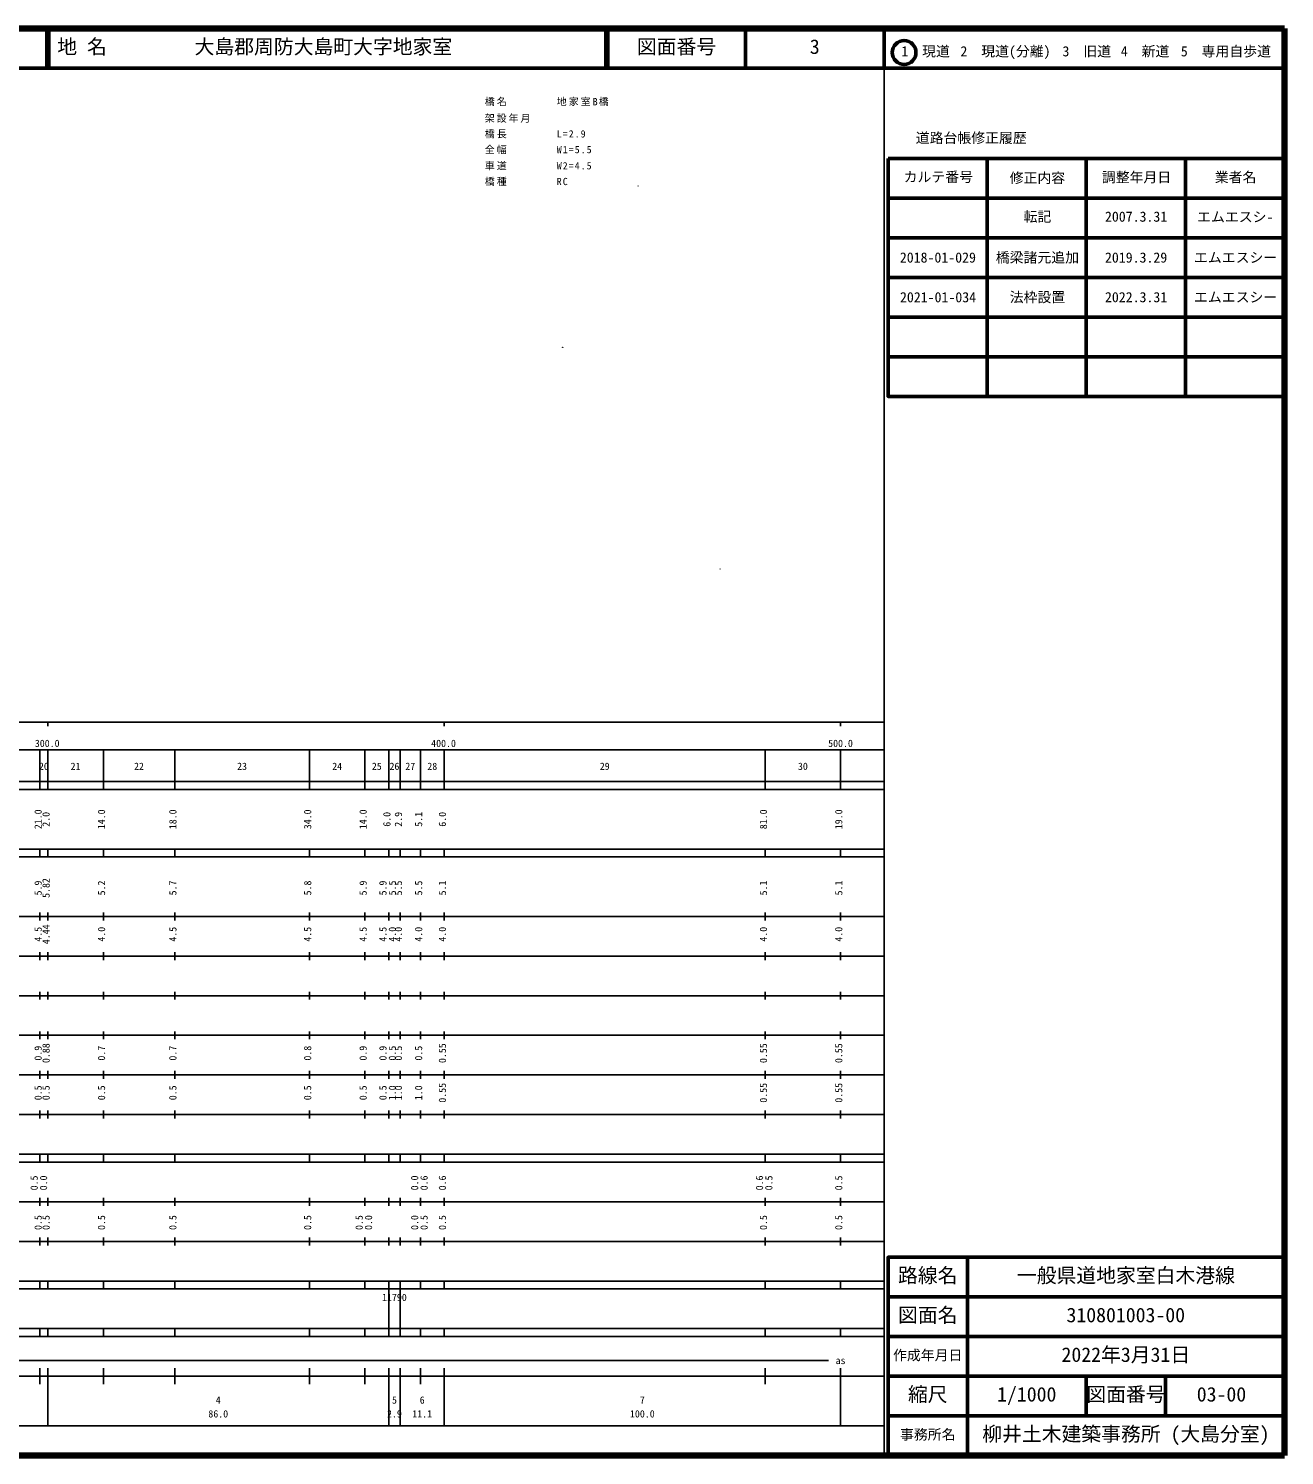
# Model space of a CAD drawing. Units: millimetres on the paper, with parts at other scales. Extents: x 40 to 680, y 20 to 380.
# Drawn here: x 363.1 to 680, y 20 to 380 of the extents above; entities that cross this region are included whole.
import ezdxf
from ezdxf.enums import TextEntityAlignment as Align

# ---------------------------------------------------------------- set-up
doc = ezdxf.new("R2010")
doc.units = ezdxf.units.MM
for name, color, linetype, lineweight in [('M-BMK-HTXT', 7, 'Continuous', 13), ('M-TTL', 2, 'Continuous', 140), ('M-TTL-BAND', 7, 'Continuous', 25), ('M-TTL-FRAM', 2, 'Continuous', 50), ('M-TTL-LINE', 7, 'Continuous', 50)]:
    doc.layers.add(name, color=color, linetype=linetype, lineweight=lineweight)
doc.layers.add('M-TTL-TXT', color=7, linetype='Continuous')
doc.styles.add('ＭＳ ゴシック', font='')
doc.styles.get('ＭＳ ゴシック').set_extended_font_data('MS Gothic')

msp = doc.modelspace()

# ---------------------------------------------------------------- linework, layer by layer
at = {"layer": 'M-BMK-HTXT'}
for centre, radius in [((516.938, 340.265), 0.0313), ((516.938, 340.265), 0.025), ((516.938, 340.265), 0.0188), ((516.938, 340.265), 0.0125), ((516.938, 340.265), 0.0063), ((497.871, 299.583), 0.0313), ((497.871, 299.583), 0.025), ((497.871, 299.583), 0.0188), ((497.871, 299.583), 0.0125), ((497.871, 299.583), 0.0063), ((537.624, 243.637), 0.0313), ((537.624, 243.637), 0.025), ((537.624, 243.637), 0.0188), ((537.624, 243.637), 0.0125), ((537.624, 243.637), 0.0063)]:
    msp.add_circle(centre, radius, dxfattribs=at)
at = {"layer": 'M-TTL'}
for p, q in [((680, 380), (40, 380)), ((680, 20), (680, 380)), ((40, 20), (680, 20))]:
    msp.add_line(p, q, dxfattribs=at)
at = {"layer": 'M-TTL-BAND'}
for p, q in [((579, 20), (579, 370)), ((40, 205), (579, 205)), ((368, 205), (368, 204)), ((468, 205), (468, 204)), ((568, 205), (568, 204)), ((68, 198), (579, 198)), ((366, 188), (366, 198)), ((368, 188), (368, 198)), ((382, 188), (382, 198)), ((400, 188), (400, 198)), ((434, 188), (434, 198)), ((448, 188), (448, 198)), ((454, 188), (454, 198)), ((456.9, 188), (456.9, 198)), ((462, 188), (462, 198)), ((468, 188), (468, 198)), ((549, 188), (549, 198)), ((568, 188), (568, 198)), ((40, 190), (579, 190)), ((40, 188), (579, 188)), ((40, 173), (579, 173)), ((366, 171), (366, 173)), ((368, 171), (368, 173)), ((382, 171), (382, 173)), ((400, 171), (400, 173)), ((434, 171), (434, 173)), ((448, 171), (448, 173)), ((454, 171), (454, 173)), ((456.9, 171), (456.9, 173)), ((462, 171), (462, 173)), ((468, 171), (468, 173)), ((549, 171), (549, 173)), ((568, 171), (568, 173)), ((40, 171), (579, 171)), ((40, 156), (579, 156)), ((366, 155), (366, 157)), ((368, 155), (368, 157)), ((382, 155), (382, 157)), ((400, 155), (400, 157)), ((434, 155), (434, 157)), ((448, 155), (448, 157)), ((454, 155), (454, 157)), ((456.9, 155), (456.9, 157)), ((462, 155), (462, 157)), ((468, 155), (468, 157)), ((549, 155), (549, 157)), ((568, 155), (568, 157)), ((46, 146), (579, 146)), ((366, 145), (366, 147)), ((368, 145), (368, 147)), ((382, 145), (382, 147)), ((400, 145), (400, 147)), ((434, 145), (434, 147)), ((448, 145), (448, 147)), ((454, 145), (454, 147)), ((456.9, 145), (456.9, 147)), ((462, 145), (462, 147)), ((468, 145), (468, 147)), ((549, 145), (549, 147)), ((568, 145), (568, 147)), ((366, 135), (366, 137)), ((368, 135), (368, 137)), ((382, 135), (382, 137)), ((400, 135), (400, 137)), ((434, 135), (434, 137)), ((448, 135), (448, 137)), ((454, 135), (454, 137)), ((456.9, 135), (456.9, 137)), ((462, 135), (462, 137)), ((468, 135), (468, 137)), ((549, 135), (549, 137)), ((568, 135), (568, 137)), ((52, 136), (579, 136)), ((46, 126), (579, 126)), ((366, 125), (366, 127)), ((368, 125), (368, 127)), ((382, 125), (382, 127)), ((400, 125), (400, 127)), ((434, 125), (434, 127)), ((448, 125), (448, 127)), ((454, 125), (454, 127)), ((456.9, 125), (456.9, 127)), ((462, 125), (462, 127)), ((468, 125), (468, 127)), ((549, 125), (549, 127)), ((568, 125), (568, 127)), ((52, 116), (579, 116)), ((366, 115), (366, 117)), ((368, 115), (368, 117)), ((382, 115), (382, 117)), ((400, 115), (400, 117)), ((434, 115), (434, 117)), ((448, 115), (448, 117)), ((454, 115), (454, 117)), ((456.9, 115), (456.9, 117)), ((462, 115), (462, 117)), ((468, 115), (468, 117)), ((549, 115), (549, 117)), ((568, 115), (568, 117)), ((46, 106), (579, 106)), ((366, 105), (366, 107)), ((368, 105), (368, 107)), ((382, 105), (382, 107)), ((400, 105), (400, 107)), ((434, 105), (434, 107)), ((448, 105), (448, 107)), ((454, 105), (454, 107)), ((456.9, 105), (456.9, 107)), ((462, 105), (462, 107)), ((468, 105), (468, 107)), ((549, 105), (549, 107)), ((568, 105), (568, 107)), ((40, 96), (579, 96)), ((40, 94), (579, 94)), ((366, 94), (366, 96)), ((368, 94), (368, 96)), ((382, 94), (382, 96)), ((400, 94), (400, 96)), ((434, 94), (434, 96)), ((448, 94), (448, 96)), ((454, 94), (454, 96)), ((456.9, 94), (456.9, 96)), ((462, 94), (462, 96)), ((468, 94), (468, 96)), ((549, 94), (549, 96)), ((568, 94), (568, 96)), ((49, 84), (579, 84)), ((366, 83), (366, 85)), ((368, 83), (368, 85)), ((382, 83), (382, 85)), ((400, 83), (400, 85)), ((434, 83), (434, 85)), ((448, 83), (448, 85)), ((454, 83), (454, 85)), ((456.9, 83), (456.9, 85)), ((462, 83), (462, 85)), ((468, 83), (468, 85)), ((549, 83), (549, 85)), ((568, 83), (568, 85)), ((40, 74), (579, 74)), ((366, 73), (366, 75)), ((368, 73), (368, 75)), ((382, 73), (382, 75)), ((400, 73), (400, 75)), ((434, 73), (434, 75)), ((448, 73), (448, 75)), ((454, 73), (454, 75)), ((456.9, 73), (456.9, 75)), ((462, 73), (462, 75)), ((468, 73), (468, 75)), ((549, 73), (549, 75)), ((568, 73), (568, 75)), ((40, 64), (579, 64)), ((40, 62), (579, 62)), ((366, 62), (366, 64)), ((368, 62), (368, 64)), ((382, 62), (382, 64)), ((400, 62), (400, 64)), ((434, 62), (434, 64)), ((448, 62), (448, 64)), ((454, 62), (454, 64)), ((454, 52), (454, 62)), ((456.9, 62), (456.9, 64)), ((456.9, 52), (456.9, 62)), ((462, 62), (462, 64)), ((468, 62), (468, 64)), ((549, 62), (549, 64)), ((568, 62), (568, 64)), ((40, 52), (579, 52)), ((366, 50), (366, 52)), ((368, 50), (368, 52)), ((382, 50), (382, 52)), ((400, 50), (400, 52)), ((434, 50), (434, 52)), ((448, 50), (448, 52)), ((454, 50), (454, 52)), ((456.9, 50), (456.9, 52)), ((462, 50), (462, 52)), ((468, 50), (468, 52)), ((549, 50), (549, 52)), ((568, 50), (568, 52)), ((40, 50), (579, 50)), ((71, 44), (565, 44)), ((40, 40), (579, 40)), ((366, 38), (366, 42)), ((368, 27.5), (368, 42)), ((382, 38), (382, 42)), ((400, 38), (400, 42)), ((434, 38), (434, 42)), ((448, 38), (448, 42)), ((454, 27.5), (454, 42)), ((456.9, 27.5), (456.9, 42)), ((462, 38), (462, 42)), ((468, 27.5), (468, 42)), ((549, 38), (549, 42)), ((568, 27.5), (568, 42)), ((68, 27.5), (579, 27.5))]:
    msp.add_line(p, q, dxfattribs=at)
at = {"layer": 'M-TTL-FRAM'}
msp.add_line((580, 347.197), (680, 347.197), dxfattribs=at)
for points in [[(580, 347.197), (580, 287.197), (680, 287.197)], [(680, 70), (580, 70), (580, 20)]]:
    msp.add_lwpolyline(points, dxfattribs=at)
at = {"layer": 'M-TTL-LINE'}
for p, q in [((367.75, 380), (367.75, 370)), ((368.25, 380), (368.25, 370)), ((508.747, 380), (508.747, 370)), ((509.247, 380), (509.247, 370)), ((543.996, 380), (543.996, 370)), ((579, 380), (579, 370)), ((40, 370), (680, 370)), ((605, 347.197), (605, 287.197)), ((630, 347.197), (630, 287.197)), ((655, 347.197), (655, 287.197)), ((580, 337.197), (680, 337.197)), ((580, 327.197), (680, 327.197)), ((580, 317.197), (680, 317.197)), ((580, 307.197), (680, 307.197)), ((580, 297.197), (680, 297.197)), ((600, 70), (600, 20)), ((680, 60), (580, 60)), ((680, 50), (580, 50)), ((680, 40), (580, 40)), ((630, 40), (630, 30)), ((650, 40), (650, 30)), ((680, 30), (580, 30))]:
    msp.add_line(p, q, dxfattribs=at)
msp.add_circle((584.031, 373.958), 3, dxfattribs=at)

# ---------------------------------------------------------------- texts
at = {"layer": 'M-BMK-HTXT', "char_height": 1.833, "attachment_point": 7, "style": 'ＭＳ ゴシック'}
for s, insert in [('\\T1.21;橋名\u3000\u3000\u3000\u3000地家室B橋\\~', (478.247, 360.423)), ('\\T1.2;架設年月\u3000\u3000', (478.247, 356.242)), ('\\T1.21;橋長\u3000\u3000\u3000\u3000L=2.9', (478.247, 352.297)), ('\\T1.21;全幅\u3000\u3000\u3000\u3000W1=5.5', (478.247, 348.341)), ('\\T1.21;車道\u3000\u3000\u3000\u3000W2=4.5', (478.247, 344.25)), ('\\T1.21;橋種\u3000\u3000\u3000\u3000RC', (478.247, 340.294))]:
    msp.add_mtext(s, dxfattribs=dict(at, insert=insert))
at = {"layer": 'M-TTL-BAND', "style": 'ＭＳ ゴシック'}
for s, p in [('300.0', (364.719, 198.195)), ('400.0', (464.719, 198.195)), ('500.0', (564.875, 198.195)), ('20', (365.75, 192.405)), ('21', (373.75, 192.405)), ('22', (389.75, 192.405)), ('23', (415.75, 192.405)), ('24', (439.75, 192.405)), ('25', (449.75, 192.405)), ('26', (454.2, 192.405)), ('27', (458.2, 192.405)), ('28', (463.75, 192.405)), ('29', (507.25, 192.405)), ('30', (557.25, 192.405)), ('11790', (452.325, 58.405)), ('as', (566.75, 42.5)), ('4', (410.375, 32.523)), ('5', (454.825, 32.523)), ('6', (461.825, 32.523)), ('7', (517.375, 32.523)), ('86.0', (408.5, 29.033)), ('2.9', (453.575, 29.033)), ('11.1', (459.95, 29.033)), ('100.0', (514.875, 29.033))]:
    msp.add_text(s, height=1.833, dxfattribs=at).set_placement(p, align=Align.BOTTOM_LEFT)
for s, p in [('21.0', (367, 178)), ('2.0', (369, 178.625)), ('14.0', (383, 178)), ('18.0', (401, 178)), ('34.0', (435, 178)), ('14.0', (449, 178)), ('6.0', (455, 178.625)), ('2.9', (457.9, 178.625)), ('5.1', (463, 178.625)), ('6.0', (469, 178.625)), ('81.0', (550, 178)), ('19.0', (569, 178)), ('5.9', (367, 161.299)), ('5.82', (369, 160.674)), ('5.2', (383, 161.299)), ('5.7', (401, 161.299)), ('5.8', (435, 161.299)), ('5.9', (449, 161.299)), ('5.9', (454, 161.299)), ('5.5', (456.37, 161.299)), ('5.5', (457.9, 161.299)), ('5.5', (463, 161.299)), ('5.1', (469, 161.299)), ('5.1', (550, 161.299)), ('5.1', (569, 161.299)), ('4.5', (367, 149.625)), ('4.44', (369, 149)), ('4.0', (383, 149.625)), ('4.5', (401, 149.625)), ('4.5', (435, 149.625)), ('4.5', (449, 149.625)), ('4.5', (454, 149.625)), ('4.0', (456.37, 149.625)), ('4.0', (457.9, 149.625)), ('4.0', (463, 149.625)), ('4.0', (469, 149.625)), ('4.0', (550, 149.625)), ('4.0', (569, 149.625)), ('0.9', (367, 119.625)), ('0.88', (369, 119)), ('0.7', (383, 119.625)), ('0.7', (401, 119.625)), ('0.8', (435, 119.625)), ('0.9', (449, 119.625)), ('0.9', (454, 119.625)), ('0.5', (456.37, 119.625)), ('0.5', (457.9, 119.625)), ('0.5', (463, 119.625)), ('0.55', (469, 119)), ('0.55', (550, 119)), ('0.55', (569, 119)), ('0.5', (367, 109.625)), ('0.5', (369, 109.625)), ('0.5', (383, 109.625)), ('0.5', (401, 109.625)), ('0.5', (435, 109.625)), ('0.5', (449, 109.625)), ('0.5', (454, 109.625)), ('1.0', (456.37, 109.625)), ('1.0', (457.9, 109.625)), ('1.0', (463, 109.625)), ('0.55', (469, 109)), ('0.55', (550, 109)), ('0.55', (569, 109)), ('0.5', (366, 86.889)), ('0.0', (368.37, 86.889)), ('0.0', (462, 86.889)), ('0.6', (464.37, 86.889)), ('0.6', (469, 86.889)), ('0.6', (549, 86.889)), ('0.5', (551.37, 86.889)), ('0.5', (569, 86.889)), ('0.5', (367, 76.889)), ('0.5', (369, 76.889)), ('0.5', (383, 76.889)), ('0.5', (401, 76.889)), ('0.5', (435, 76.889)), ('0.5', (448, 76.889)), ('0.0', (450.37, 76.889)), ('0.0', (462, 76.889)), ('0.5', (464.37, 76.889)), ('0.5', (469, 76.889)), ('0.5', (550, 76.889)), ('0.5', (569, 76.889))]:
    msp.add_text(s, height=1.833, rotation=90, dxfattribs=at).set_placement(p, align=Align.BOTTOM_LEFT)
at = {"layer": 'M-TTL-TXT', "style": 'ＭＳ ゴシック'}
for s, height, p in [('地 名', 3.666, (370.38, 372.5)), ('大島郡周防大島町大字地家室', 3.666, (405.024, 372.5)), ('図面番号', 3.666, (516.621, 372.5)), ('3', 3.666, (560.246, 372.5)), ('1\u3000現道', 2.566, (583.323, 372.208)), ('2\u3000現道(分離)', 2.566, (598.244, 372.208)), ('3\u3000旧道', 2.566, (623.996, 372.208)), ('4\u3000新道', 2.566, (638.699, 372.208)), ('5\u3000専用自歩道', 2.566, (653.853, 372.208)), ('道路台帳修正履歴', 2.566, (586.968, 350.363)), ('カルテ番号', 2.566, (583.925, 340.527)), ('修正内容', 2.566, (610.675, 340.273)), ('調整年月日', 2.566, (633.925, 340.447)), ('業者名', 2.566, (662.425, 340.447)), ('転記', 2.566, (614.175, 330.495)), ('2007.3.31', 2.566, (634.712, 330.495)), ('エムエスシ-', 2.566, (657.962, 330.439)), ('2018-01-029', 2.566, (582.962, 320.183)), ('橋梁諸元追加', 2.566, (607.175, 320.183)), ('2019.3.29', 2.566, (634.712, 320.183)), ('エムエスシー', 2.566, (657.175, 320.183)), ('2021-01-034', 2.566, (582.996, 310.163)), ('法枠設置', 2.566, (610.675, 310.183)), ('2022.3.31', 2.566, (634.712, 310.183)), ('エムエスシー', 2.566, (657.175, 310.183)), ('路線名', 3.666, (582.5, 62.5)), ('一般県道地家室白木港線', 3.666, (612.5, 62.5)), ('図面名', 3.666, (582.5, 52.5)), ('310801003-00', 3.666, (625, 52.5)), ('作成年月日', 2.566, (581.25, 43.25)), ('2022年3月31日', 3.666, (623.75, 42.5)), ('縮尺', 3.666, (585, 32.5)), ('1/1000', 3.666, (607.5, 32.5)), ('図面番号', 3.666, (630, 32.5)), ('図面番号', 3.666, (630, 32.5)), ('03-00', 3.666, (657.875, 32.5)), ('事務所名', 2.566, (583, 23.25)), ('柳井土木建築事務所 (大島分室)', 3.666, (603.75, 22.5))]:
    msp.add_text(s, height=height, dxfattribs=at).set_placement(p, align=Align.BOTTOM_LEFT)

doc.saveas('drawing.dxf')
